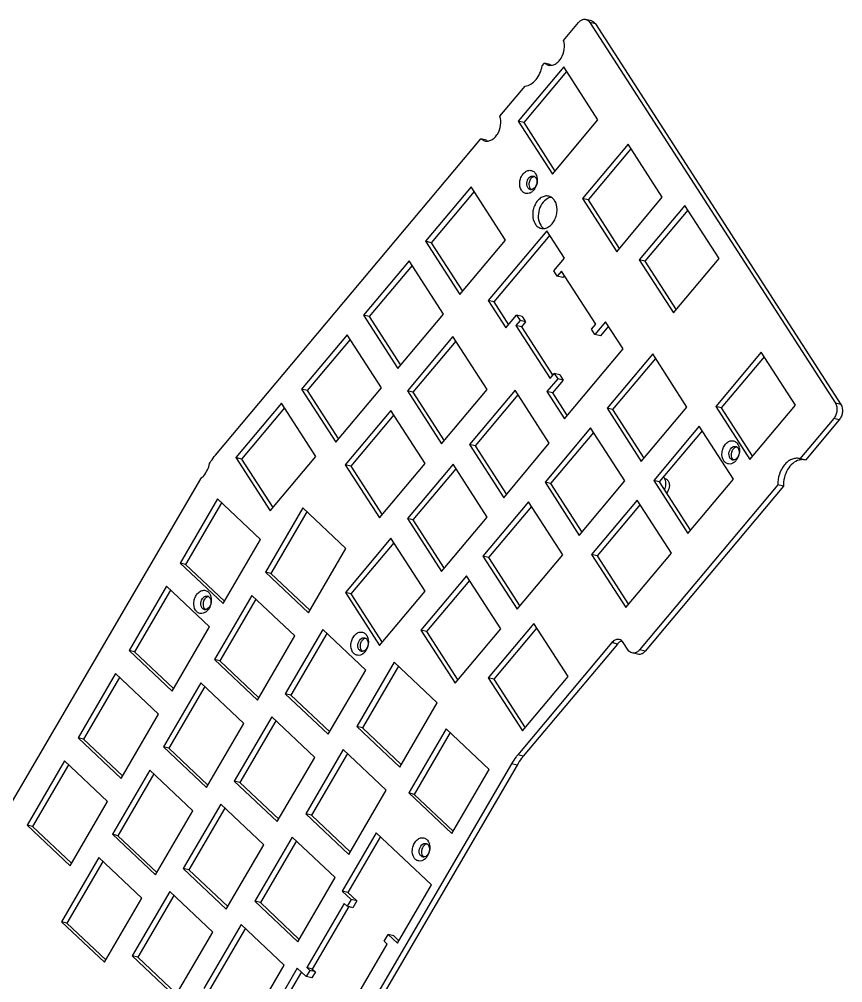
# Model space of a CAD drawing. Header units: millimetres. Extents: x 1368 to 3968, y 1434 to 1891.
# Drawn here: x 3818.7 to 3968.4, y 1691.6 to 1866.7 of the extents above; entities that cross this region are included whole.
import ezdxf

# ---------------------------------------------------------------- set-up
doc = ezdxf.new("R2010")
doc.units = ezdxf.units.MM
doc.header["$LTSCALE"] = 30.734
doc.layers.get('0').update_dxf_attribs({"linetype": 'CONTINUOUS'})

msp = doc.modelspace()

# ---------------------------------------------------------------- linework, layer by layer
at = {"color": 7, "linetype": 'Continuous'}
for p, q in [((3922.69787, 1866.38925), (3921.68949, 1866.63808)), ((3917.60459, 1862.83644), (3920.3214, 1866.07421)), ((3922.39443, 1866.10747), (3967.0277, 1796.92347)), ((3923.40282, 1865.85864), (3922.39443, 1866.10747)), ((3923.40282, 1865.85864), (3968.03609, 1796.67464)), ((3917.6561, 1858.02327), (3909.36745, 1848.14524)), ((3913.73468, 1858.22447), (3914.15036, 1858.71985)), ((3915.15875, 1858.47102), (3914.15036, 1858.71985)), ((3914.15036, 1858.71985), (3914.84763, 1858.3478)), ((3923.87863, 1848.37802), (3917.6561, 1858.02327)), ((3918.18516, 1857.2032), (3910.37584, 1847.89641)), ((3906.036, 1849.04953), (3910.63291, 1854.52792)), ((3909.36745, 1848.14524), (3915.58997, 1838.49999)), ((3910.37584, 1847.89641), (3909.36745, 1848.14524)), ((3910.37584, 1847.89641), (3916.0693, 1839.07123)), ((3915.58997, 1838.49999), (3923.87863, 1848.37802)), ((3854.36186, 1787.46669), (3902.58177, 1844.93295)), ((3903.59016, 1844.68411), (3902.58177, 1844.93295)), ((3902.58177, 1844.93295), (3903.27904, 1844.56089)), ((3929.34842, 1843.96546), (3921.05977, 1834.08743)), ((3935.57094, 1834.32021), (3929.34842, 1843.96546)), ((3929.87748, 1843.14539), (3922.06815, 1833.8386)), ((3900.84691, 1836.19945), (3892.55826, 1826.32142)), ((3901.37597, 1835.37938), (3893.56664, 1826.07259)), ((3907.06943, 1826.5542), (3900.84691, 1836.19945)), ((3921.05977, 1834.08743), (3927.28229, 1824.44218)), ((3922.06815, 1833.8386), (3921.05977, 1834.08743)), ((3922.06815, 1833.8386), (3927.76162, 1825.01342)), ((3927.28229, 1824.44218), (3935.57094, 1834.32021)), ((3939.68053, 1832.81996), (3931.39188, 1822.94193)), ((3940.20959, 1831.99989), (3932.40026, 1822.6931)), ((3945.90305, 1823.17471), (3939.68053, 1832.81996)), ((3914.60358, 1828.25167), (3903.94674, 1815.55135)), ((3917.80374, 1823.29126), (3914.60358, 1828.25167)), ((3892.55826, 1826.32142), (3898.78078, 1816.67617)), ((3893.56664, 1826.07259), (3892.55826, 1826.32142)), ((3898.78078, 1816.67617), (3907.06943, 1826.5542)), ((3915.13264, 1827.4316), (3904.95513, 1815.30252)), ((3893.56664, 1826.07259), (3899.26011, 1817.24741)), ((3889.56842, 1822.75827), (3881.27977, 1812.88024)), ((3895.79094, 1813.11302), (3889.56842, 1822.75827)), ((3915.84998, 1820.96287), (3917.80374, 1823.29126)), ((3931.39188, 1822.94193), (3937.6144, 1813.29668)), ((3932.40026, 1822.6931), (3931.39188, 1822.94193)), ((3932.40026, 1822.6931), (3938.09373, 1813.86792)), ((3937.6144, 1813.29668), (3945.90305, 1823.17471)), ((3890.09748, 1821.9382), (3882.28816, 1812.63141)), ((3916.47223, 1819.99834), (3915.84998, 1820.96287)), ((3917.2419, 1820.91559), (3916.47223, 1819.99834)), ((3923.46442, 1811.27034), (3917.2419, 1820.91559)), ((3917.48062, 1819.74951), (3916.47223, 1819.99834)), ((3917.77096, 1820.09552), (3917.48062, 1819.74951)), ((3903.94674, 1815.55135), (3907.1469, 1810.59093)), ((3904.95513, 1815.30252), (3903.94674, 1815.55135)), ((3904.95513, 1815.30252), (3907.62622, 1811.16217)), ((3881.27977, 1812.88024), (3887.50229, 1803.23499)), ((3882.28816, 1812.63141), (3881.27977, 1812.88024)), ((3882.28816, 1812.63141), (3887.98162, 1803.80623)), ((3887.50229, 1803.23499), (3895.79094, 1813.11302)), ((3907.1469, 1810.59093), (3909.10065, 1812.91933)), ((3909.10065, 1812.91933), (3909.7229, 1811.9548)), ((3910.10904, 1812.6705), (3909.10065, 1812.91933)), ((3910.10904, 1812.6705), (3910.73129, 1811.70597)), ((3909.7229, 1811.9548), (3908.95324, 1811.03756)), ((3908.95324, 1811.03756), (3915.17577, 1801.39231)), ((3909.96163, 1810.78873), (3908.95324, 1811.03756)), ((3910.73129, 1811.70597), (3909.7229, 1811.9548)), ((3910.73129, 1811.70597), (3909.96163, 1810.78873)), ((3909.96163, 1810.78873), (3915.65509, 1801.96355)), ((3922.69476, 1810.35309), (3923.46442, 1811.27034)), ((3925.27076, 1811.71696), (3923.31701, 1809.38857)), ((3925.79982, 1810.89689), (3924.3254, 1809.13974)), ((3928.47092, 1806.75655), (3925.27076, 1811.71696)), ((3878.28993, 1809.3171), (3870.00128, 1799.43906)), ((3884.51246, 1799.67185), (3878.28993, 1809.3171)), ((3897.52338, 1809.02352), (3889.23473, 1799.14549)), ((3903.7459, 1799.37827), (3897.52338, 1809.02352)), ((3923.31701, 1809.38857), (3922.69476, 1810.35309)), ((3924.3254, 1809.13974), (3923.31701, 1809.38857)), ((3878.81899, 1808.49702), (3871.00967, 1799.19023)), ((3898.05244, 1808.20345), (3890.24311, 1798.89666)), ((3917.81408, 1794.05622), (3928.47092, 1806.75655)), ((3933.82633, 1805.8575), (3925.53767, 1795.97946)), ((3940.04885, 1796.21225), (3933.82633, 1805.8575)), ((3953.57189, 1806.17425), (3945.28324, 1796.29621)), ((3954.10095, 1805.35417), (3946.29163, 1796.04738)), ((3959.79442, 1796.529), (3953.57189, 1806.17425)), ((3934.35539, 1805.03742), (3926.54606, 1795.73063)), ((3915.17577, 1801.39231), (3915.94543, 1802.30955)), ((3915.94543, 1802.30955), (3916.56768, 1801.34503)), ((3916.95381, 1802.06072), (3915.94543, 1802.30955)), ((3916.95381, 1802.06072), (3917.57607, 1801.0962)), ((3916.56768, 1801.34503), (3914.61393, 1799.01664)), ((3917.57607, 1801.0962), (3915.62231, 1798.7678)), ((3917.57607, 1801.0962), (3916.56768, 1801.34503)), ((3870.00128, 1799.43906), (3876.2238, 1789.79381)), ((3871.00967, 1799.19023), (3870.00128, 1799.43906)), ((3871.00967, 1799.19023), (3876.70313, 1790.36505)), ((3876.2238, 1789.79381), (3884.51246, 1799.67185)), ((3889.23473, 1799.14549), (3895.45725, 1789.50024)), ((3890.24311, 1798.89666), (3889.23473, 1799.14549)), ((3890.24311, 1798.89666), (3895.93658, 1790.07148)), ((3895.45725, 1789.50024), (3903.7459, 1799.37827)), ((3908.81156, 1799.26115), (3900.5229, 1789.38312)), ((3909.34062, 1798.44108), (3901.53129, 1789.13429)), ((3915.03408, 1789.6159), (3908.81156, 1799.26115)), ((3914.61393, 1799.01664), (3917.81408, 1794.05622)), ((3915.62231, 1798.7678), (3914.61393, 1799.01664)), ((3915.62231, 1798.7678), (3918.29341, 1794.62746)), ((3866.35808, 1796.88867), (3858.06943, 1787.01064)), ((3872.5806, 1787.24342), (3866.35808, 1796.88867)), ((3951.50576, 1786.65096), (3959.79442, 1796.529)), ((3968.03609, 1796.67464), (3967.0277, 1796.92347)), ((3866.88714, 1796.0686), (3859.07782, 1786.76181)), ((3886.24489, 1795.58235), (3877.95624, 1785.70431)), ((3886.77395, 1794.76227), (3878.96463, 1785.45548)), ((3892.46741, 1785.9371), (3886.24489, 1795.58235)), ((3926.54606, 1795.73063), (3925.53767, 1795.97946)), ((3925.53767, 1795.97946), (3931.7602, 1786.33422)), ((3926.54606, 1795.73063), (3932.23953, 1786.90545)), ((3931.7602, 1786.33422), (3940.04885, 1796.21225)), ((3946.29163, 1796.04738), (3945.28324, 1796.29621)), ((3945.28324, 1796.29621), (3951.50576, 1786.65096)), ((3946.29163, 1796.04738), (3951.98509, 1787.2222)), ((3966.73254, 1794.13443), (3960.58926, 1786.81315)), ((3967.74093, 1793.8856), (3961.59765, 1786.56432)), ((3967.74093, 1793.8856), (3966.73254, 1794.13443)), ((3922.54784, 1792.41632), (3914.25919, 1782.53829)), ((3923.0769, 1791.59625), (3915.26757, 1782.28946)), ((3928.77036, 1782.77107), (3922.54784, 1792.41632)), ((3942.2934, 1792.73307), (3934.00475, 1782.85504)), ((3942.82246, 1791.913), (3935.01314, 1782.6062)), ((3948.51593, 1783.08782), (3942.2934, 1792.73307)), ((3900.5229, 1789.38312), (3906.74543, 1779.73787)), ((3901.53129, 1789.13429), (3900.5229, 1789.38312)), ((3906.74543, 1779.73787), (3915.03408, 1789.6159)), ((3901.53129, 1789.13429), (3907.22476, 1780.30911)), ((3858.06943, 1787.01064), (3864.29195, 1777.36539)), ((3859.07782, 1786.76181), (3858.06943, 1787.01064)), ((3859.07782, 1786.76181), (3864.77128, 1777.93663)), ((3864.29195, 1777.36539), (3872.5806, 1787.24342)), ((3884.17876, 1776.05906), (3892.46741, 1785.9371)), ((3961.59765, 1786.56432), (3960.51166, 1786.83245)), ((3877.95624, 1785.70431), (3884.17876, 1776.05906)), ((3878.96463, 1785.45548), (3877.95624, 1785.70431)), ((3878.96463, 1785.45548), (3884.65809, 1776.6303)), ((3897.53307, 1785.81998), (3889.24442, 1775.94194)), ((3898.06213, 1784.9999), (3890.2528, 1775.69311)), ((3903.75559, 1776.17473), (3897.53307, 1785.81998)), ((3815.32229, 1720.92023), (3851.67539, 1783.18962)), ((3915.26757, 1782.28946), (3914.25919, 1782.53829)), ((3914.25919, 1782.53829), (3920.48171, 1772.89304)), ((3920.48171, 1772.89304), (3928.77036, 1782.77107)), ((3935.01314, 1782.6062), (3934.00475, 1782.85504)), ((3934.00475, 1782.85504), (3940.22728, 1773.20979)), ((3935.01314, 1782.6062), (3940.7066, 1773.78103)), ((3936.00727, 1783.21741), (3936.11711, 1783.1903)), ((3940.22728, 1773.20979), (3948.51593, 1783.08782)), ((3915.26757, 1782.28946), (3920.96104, 1773.46428)), ((3956.60061, 1782.05966), (3931.44656, 1752.08223)), ((3957.60899, 1781.81083), (3932.45494, 1751.8334)), ((3957.60899, 1781.81083), (3956.60061, 1782.05966)), ((3854.73005, 1779.52555), (3847.9177, 1767.85666)), ((3862.54116, 1772.14699), (3854.73005, 1779.52555)), ((3911.26935, 1778.97514), (3902.9807, 1769.09711)), ((3917.49187, 1769.32989), (3911.26935, 1778.97514)), ((3931.01492, 1779.29189), (3922.72626, 1769.41386)), ((3937.23744, 1769.64664), (3931.01492, 1779.29189)), ((3855.47364, 1778.82314), (3848.92609, 1767.60782)), ((3870.24904, 1777.86204), (3863.43669, 1766.19314)), ((3870.99262, 1777.15963), (3864.44508, 1765.94431)), ((3878.06015, 1770.48347), (3870.24904, 1777.86204)), ((3911.79841, 1778.15507), (3903.98909, 1768.84828)), ((3931.54398, 1778.47182), (3923.73465, 1769.16503)), ((3889.24442, 1775.94194), (3895.46694, 1766.29669)), ((3890.2528, 1775.69311), (3889.24442, 1775.94194)), ((3890.2528, 1775.69311), (3895.94627, 1766.86793)), ((3895.46694, 1766.29669), (3903.75559, 1776.17473)), ((3855.72882, 1760.47809), (3862.54116, 1772.14699)), ((3886.25458, 1772.3788), (3877.96593, 1762.50077)), ((3892.47711, 1762.73355), (3886.25458, 1772.3788)), ((3871.2478, 1758.81458), (3878.06015, 1770.48347)), ((3886.78364, 1771.55873), (3878.97432, 1762.25193)), ((3902.9807, 1769.09711), (3909.20322, 1759.45186)), ((3903.98909, 1768.84828), (3902.9807, 1769.09711)), ((3903.98909, 1768.84828), (3909.68255, 1760.0231)), ((3909.20322, 1759.45186), (3917.49187, 1769.32989)), ((3923.73465, 1769.16503), (3922.72626, 1769.41386)), ((3922.72626, 1769.41386), (3928.94879, 1759.76861)), ((3923.73465, 1769.16503), (3929.42811, 1760.33985)), ((3928.94879, 1759.76861), (3937.23744, 1769.64664)), ((3847.9177, 1767.85666), (3855.72882, 1760.47809)), ((3848.92609, 1767.60782), (3847.9177, 1767.85666)), ((3848.92609, 1767.60782), (3855.99362, 1760.93167)), ((3863.43669, 1766.19314), (3871.2478, 1758.81458)), ((3864.44508, 1765.94431), (3863.43669, 1766.19314)), ((3864.44508, 1765.94431), (3871.5126, 1759.26816)), ((3899.99086, 1765.53396), (3891.70221, 1755.65593)), ((3906.21339, 1755.88871), (3899.99086, 1765.53396)), ((3845.46039, 1763.64752), (3838.64805, 1751.97862)), ((3853.27151, 1756.26896), (3845.46039, 1763.64752)), ((3900.51992, 1764.71389), (3892.7106, 1755.4071)), ((3846.20398, 1762.94511), (3839.65643, 1751.72979)), ((3860.97938, 1761.984), (3854.16703, 1750.31511)), ((3868.79049, 1754.60544), (3860.97938, 1761.984)), ((3877.96593, 1762.50077), (3884.18845, 1752.85552)), ((3878.97432, 1762.25193), (3877.96593, 1762.50077)), ((3878.97432, 1762.25193), (3884.66778, 1753.42676)), ((3884.18845, 1752.85552), (3892.47711, 1762.73355)), ((3861.72296, 1761.28159), (3855.17542, 1750.06628)), ((3846.45916, 1744.60006), (3853.27151, 1756.26896)), ((3912.21593, 1756.88812), (3903.92727, 1747.01009)), ((3918.43845, 1747.24288), (3912.21593, 1756.88812)), ((3861.97815, 1742.93654), (3868.79049, 1754.60544)), ((3873.85128, 1755.78629), (3867.03893, 1744.11739)), ((3874.59487, 1755.08388), (3868.04732, 1743.86856)), ((3881.66239, 1748.40772), (3873.85128, 1755.78629)), ((3892.7106, 1755.4071), (3891.70221, 1755.65593)), ((3891.70221, 1755.65593), (3897.92474, 1746.01068)), ((3892.7106, 1755.4071), (3898.40406, 1746.58192)), ((3897.92474, 1746.01068), (3906.21339, 1755.88871)), ((3912.74499, 1756.06805), (3904.93566, 1746.76126)), ((3926.41157, 1753.39361), (3909.30029, 1733.00118)), ((3927.41996, 1753.14478), (3910.30868, 1732.75235)), ((3927.41996, 1753.14478), (3926.41157, 1753.39361)), ((3929.37353, 1752.04897), (3928.4846, 1753.42687)), ((3838.64805, 1751.97862), (3846.45916, 1744.60006)), ((3839.65643, 1751.72979), (3838.64805, 1751.97862)), ((3839.65643, 1751.72979), (3846.72396, 1745.05364)), ((3931.08686, 1751.26953), (3930.07847, 1751.51837)), ((3932.45494, 1751.8334), (3931.44656, 1752.08223)), ((3854.16703, 1750.31511), (3861.97815, 1742.93654)), ((3855.17542, 1750.06628), (3854.16703, 1750.31511)), ((3855.17542, 1750.06628), (3862.24295, 1743.39012)), ((3886.85942, 1749.82194), (3880.04708, 1738.15304)), ((3887.60301, 1749.11953), (3881.05546, 1737.90421)), ((3894.67054, 1742.44337), (3886.85942, 1749.82194)), ((3836.19074, 1747.76948), (3829.37839, 1736.10059)), ((3844.00185, 1740.39092), (3836.19074, 1747.76948)), ((3874.85005, 1736.73883), (3881.66239, 1748.40772)), ((3836.93432, 1747.06707), (3830.38678, 1735.85176)), ((3851.70972, 1746.10597), (3844.89738, 1734.43707)), ((3859.52084, 1738.72741), (3851.70972, 1746.10597)), ((3904.93566, 1746.76126), (3903.92727, 1747.01009)), ((3903.92727, 1747.01009), (3910.1498, 1737.36484)), ((3904.93566, 1746.76126), (3910.62912, 1737.93608)), ((3910.1498, 1737.36484), (3918.43845, 1747.24288)), ((3852.45331, 1745.40356), (3845.90576, 1734.18824)), ((3867.03893, 1744.11739), (3874.85005, 1736.73883)), ((3868.04732, 1743.86856), (3867.03893, 1744.11739)), ((3868.04732, 1743.86856), (3875.11485, 1737.1924)), ((3887.85819, 1730.77448), (3894.67054, 1742.44337)), ((3837.1895, 1728.72202), (3844.00185, 1740.39092)), ((3852.70849, 1727.05851), (3859.52084, 1738.72741)), ((3864.58162, 1739.90825), (3857.76928, 1728.23936)), ((3865.32521, 1739.20584), (3858.77766, 1727.99052)), ((3872.39274, 1732.52969), (3864.58162, 1739.90825)), ((3880.04708, 1738.15304), (3887.85819, 1730.77448)), ((3881.05546, 1737.90421), (3880.04708, 1738.15304)), ((3881.05546, 1737.90421), (3888.12299, 1731.22806)), ((3896.29466, 1737.73755), (3889.48232, 1726.06865)), ((3897.03825, 1737.03514), (3890.4907, 1725.81982)), ((3904.10578, 1730.35899), (3896.29466, 1737.73755)), ((3829.37839, 1736.10059), (3837.1895, 1728.72202)), ((3830.38678, 1735.85176), (3829.37839, 1736.10059)), ((3830.38678, 1735.85176), (3837.4543, 1729.1756)), ((3844.89738, 1734.43707), (3852.70849, 1727.05851)), ((3845.90576, 1734.18824), (3844.89738, 1734.43707)), ((3845.90576, 1734.18824), (3852.97329, 1727.51209)), ((3877.58976, 1733.9439), (3870.77742, 1722.27501)), ((3885.40088, 1726.56534), (3877.58976, 1733.9439)), ((3826.92108, 1731.89145), (3820.10873, 1720.22255)), ((3834.73219, 1724.51289), (3826.92108, 1731.89145)), ((3865.58039, 1720.86079), (3872.39274, 1732.52969)), ((3878.33335, 1733.24149), (3871.78581, 1722.02617)), ((3910.30868, 1732.75235), (3909.30029, 1733.00118)), ((3827.66467, 1731.18904), (3821.11712, 1719.97372)), ((3842.44006, 1730.22793), (3835.62772, 1718.55904)), ((3850.25118, 1722.84937), (3842.44006, 1730.22793)), ((3908.16559, 1731.38212), (3860.89036, 1650.40418)), ((3909.17397, 1731.13329), (3861.89874, 1650.15535)), ((3897.29343, 1718.69009), (3904.10578, 1730.35899)), ((3909.17397, 1731.13329), (3908.16559, 1731.38212)), ((3843.18365, 1729.52552), (3836.63611, 1718.31021)), ((3857.76928, 1728.23936), (3865.58039, 1720.86079)), ((3858.77766, 1727.99052), (3857.76928, 1728.23936)), ((3858.77766, 1727.99052), (3865.84519, 1721.31437)), ((3878.58853, 1714.89644), (3885.40088, 1726.56534)), ((3890.4907, 1725.81982), (3889.48232, 1726.06865)), ((3889.48232, 1726.06865), (3897.29343, 1718.69009)), ((3890.4907, 1725.81982), (3897.55823, 1719.14367)), ((3827.91985, 1712.84399), (3834.73219, 1724.51289)), ((3843.43883, 1711.18047), (3850.25118, 1722.84937)), ((3855.31197, 1724.03022), (3848.49962, 1712.36132)), ((3856.05555, 1723.32781), (3849.50801, 1712.11249)), ((3863.12308, 1716.65166), (3855.31197, 1724.03022)), ((3871.78581, 1722.02617), (3870.77742, 1722.27501)), ((3870.77742, 1722.27501), (3878.58853, 1714.89644)), ((3871.78581, 1722.02617), (3878.85333, 1715.35002)), ((3820.10873, 1720.22255), (3827.91985, 1712.84399)), ((3821.11712, 1719.97372), (3820.10873, 1720.22255)), ((3821.11712, 1719.97372), (3828.18465, 1713.29757)), ((3835.62772, 1718.55904), (3843.43883, 1711.18047)), ((3836.63611, 1718.31021), (3835.62772, 1718.55904)), ((3836.63611, 1718.31021), (3843.70363, 1711.63405)), ((3868.32011, 1718.06587), (3861.50776, 1706.39697)), ((3876.13122, 1710.6873), (3868.32011, 1718.06587)), ((3883.58322, 1718.84266), (3877.40345, 1708.2573)), ((3884.32681, 1718.14025), (3878.41184, 1708.00847)), ((3893.62608, 1709.35594), (3883.58322, 1718.84266)), ((3856.31073, 1704.98276), (3863.12308, 1716.65166)), ((3869.06369, 1717.36346), (3862.51615, 1706.14814)), ((3833.17041, 1714.3499), (3826.35806, 1702.681)), ((3840.98152, 1706.97134), (3833.17041, 1714.3499)), ((3833.91399, 1713.64749), (3827.36645, 1702.43217)), ((3848.49962, 1712.36132), (3856.31073, 1704.98276)), ((3849.50801, 1712.11249), (3848.49962, 1712.36132)), ((3849.50801, 1712.11249), (3856.57553, 1705.43634)), ((3869.31888, 1699.01841), (3876.13122, 1710.6873)), ((3887.44631, 1698.77058), (3893.62608, 1709.35594)), ((3846.04231, 1708.15218), (3839.22996, 1696.48329)), ((3846.7859, 1707.44977), (3840.23835, 1696.23446)), ((3853.85342, 1700.77362), (3846.04231, 1708.15218)), ((3878.41184, 1708.00847), (3877.40345, 1708.2573)), ((3877.40345, 1708.2573), (3879.04457, 1706.70706)), ((3878.41184, 1708.00847), (3880.05296, 1706.45823)), ((3834.16918, 1695.30244), (3840.98152, 1706.97134)), ((3861.50776, 1706.39697), (3869.31888, 1699.01841)), ((3862.51615, 1706.14814), (3861.50776, 1706.39697)), ((3862.51615, 1706.14814), (3869.58368, 1699.47199)), ((3877.76752, 1706.00232), (3870.95517, 1694.33343)), ((3878.57722, 1705.41316), (3871.96356, 1694.08459)), ((3878.32545, 1705.47528), (3877.76752, 1706.00232)), ((3879.04457, 1706.70706), (3878.32545, 1705.47528)), ((3879.33384, 1705.22645), (3878.32545, 1705.47528)), ((3880.05296, 1706.45823), (3879.04457, 1706.70706)), ((3880.05296, 1706.45823), (3879.33384, 1705.22645)), ((3826.35806, 1702.681), (3834.16918, 1695.30244)), ((3827.36645, 1702.43217), (3826.35806, 1702.681)), ((3827.36645, 1702.43217), (3834.43398, 1695.75602)), ((3859.05045, 1702.18783), (3852.23811, 1690.51894)), ((3866.86157, 1694.80927), (3859.05045, 1702.18783)), ((3847.04108, 1689.10472), (3853.85342, 1700.77362)), ((3859.79404, 1701.48542), (3853.24649, 1690.27011)), ((3885.02069, 1699.1508), (3885.73981, 1700.38258)), ((3886.7482, 1700.13375), (3885.73981, 1700.38258)), ((3885.73981, 1700.38258), (3887.44631, 1698.77058)), ((3886.7482, 1700.13375), (3887.71111, 1699.22416)), ((3878.76628, 1686.95486), (3885.57863, 1698.62376)), ((3885.57863, 1698.62376), (3885.02069, 1699.1508)), ((3839.22996, 1696.48329), (3847.04108, 1689.10472)), ((3840.23835, 1696.23446), (3839.22996, 1696.48329)), ((3840.23835, 1696.23446), (3847.30588, 1689.5583)), ((3860.04922, 1683.14037), (3866.86157, 1694.80927)), ((3869.22864, 1694.25463), (3865.72514, 1688.25348)), ((3869.97222, 1693.55222), (3866.73353, 1688.00465)), ((3870.86976, 1692.70439), (3869.22864, 1694.25463)), ((3871.51311, 1693.80639), (3870.86976, 1692.70439)), ((3871.96356, 1694.08459), (3870.95517, 1694.33343)), ((3870.95517, 1694.33343), (3871.51311, 1693.80639)), ((3872.52149, 1693.55755), (3871.51311, 1693.80639)), ((3872.52149, 1693.55755), (3871.87814, 1692.45555)), ((3871.96356, 1694.08459), (3872.52149, 1693.55755)), ((3871.87814, 1692.45555), (3870.86976, 1692.70439))]:
    msp.add_line(p, q, dxfattribs=at)
for centre, radius, start, end in [((3916.32228, 1859.7831), 1.75367, 228.433792, 236.0141019), ((3904.75369, 1845.99619), 1.75367, 228.433792, 236.0141019), ((3910.50316, 1837.47685), 2.33731, 9.607998, 13.6041354), ((3911.71544, 1836.38888), 0.66301, 256.2151248, 270.944764), ((3911.7151, 1836.41132), 0.68545, 270.9428104, 274.2255187), ((3910.69362, 1836.85249), 1.94565, 308.5812608, 311.0796178), ((3947.26201, 1788.33864), 2.33731, 9.607998, 13.6041354), ((3948.47429, 1787.25068), 0.66301, 256.2151248, 270.944764), ((3948.47395, 1787.27312), 0.68545, 270.9428104, 274.2255187), ((3947.45247, 1787.71428), 1.94565, 308.5812608, 311.0796178), ((3961.04127, 1784.2305), 2.41707, 102.5828303, 104.5488618), ((3934.73175, 1782.62056), 1.42907, 32.7648969, 41.0659332), ((3851.26504, 1761.15587), 2.33731, 9.607998, 13.6041354), ((3852.47732, 1760.06791), 0.66301, 256.2151248, 270.944764), ((3852.47697, 1760.09035), 0.68545, 270.9428104, 274.2255187), ((3851.4555, 1760.53151), 1.94565, 308.5812608, 311.0796178), ((3879.81407, 1753.56553), 2.33731, 9.607998, 13.6041354), ((3928.59591, 1752.39614), 1.35202, 110.1080443, 114.4238683), ((3928.56927, 1752.46737), 1.27597, 107.259447, 110.0840062), ((3881.02635, 1752.47756), 0.66301, 256.2151248, 270.944764), ((3881.02601, 1752.5), 0.68545, 270.9428104, 274.2255187), ((3880.00453, 1752.94116), 1.94565, 308.5812608, 311.0796178), ((3890.9746, 1716.19034), 2.33731, 9.607998, 13.6041354), ((3892.18688, 1715.10237), 0.66301, 256.2151248, 270.944764), ((3892.18653, 1715.12481), 0.68545, 270.9428104, 274.2255187), ((3891.16506, 1715.56597), 1.94565, 308.5812608, 311.0796178)]:
    msp.add_arc(centre, radius, start, end, dxfattribs=at)
for points, knots in [([(3920.3214, 1866.07421), (3920.4983, 1866.28503), (3920.82361, 1866.55057), (3921.32946, 1866.68371), (3921.57546, 1866.66654), (3921.68954, 1866.63827)], [0, 0, 0, 0, 0.533050599, 0.772345175, 1, 1, 1, 1]), ([(3921.68954, 1866.63827), (3921.83024, 1866.60339), (3922.10683, 1866.46574), (3922.31068, 1866.23728), (3922.39443, 1866.10747)], [0, 0, 0, 0, 0.484102604, 1, 1, 1, 1]), ([(3922.69793, 1866.38944), (3922.83863, 1866.35456), (3923.11522, 1866.21691), (3923.31907, 1865.98845), (3923.40282, 1865.85864)], [0, 0, 0, 0, 0.484102604, 1, 1, 1, 1]), ([(3914.84763, 1858.34782), (3915.051, 1858.29739), (3915.49743, 1858.28154), (3916.14839, 1858.51541), (3916.74057, 1858.97021), (3917.40661, 1859.8322), (3917.86498, 1861.1727), (3917.78501, 1862.32437), (3917.60459, 1862.83644)], [0, 0, 0, 0, 0.101905991, 0.210677221, 0.33015755, 0.460207602, 0.735937078, 1, 1, 1, 1]), ([(3910.63291, 1854.52792), (3910.99949, 1854.56864), (3911.75983, 1854.85114), (3912.69417, 1855.69393), (3913.39663, 1856.85575), (3913.66048, 1857.75726), (3913.73468, 1858.22447)], [0, 0, 0, 0, 0.215651239, 0.457770068, 0.72341111, 1, 1, 1, 1]), ([(3903.27904, 1844.56091), (3903.48241, 1844.51048), (3903.92884, 1844.49463), (3904.5798, 1844.7285), (3905.17198, 1845.1833), (3905.83802, 1846.04529), (3906.29639, 1847.38579), (3906.21642, 1848.53746), (3906.036, 1849.04953)], [0, 0, 0, 0, 0.101905991, 0.210677221, 0.33015755, 0.460207602, 0.735937078, 1, 1, 1, 1]), ([(3909.979, 1835.59087), (3909.70395, 1836.01722), (3909.57885, 1836.87284), (3909.84208, 1837.89879), (3910.24673, 1838.59521), (3910.80462, 1839.08491), (3911.46107, 1839.28691), (3912.10461, 1839.1205), (3912.40799, 1838.80589), (3912.5248, 1838.62484)], [0, 0, 0, 0, 0.262749224, 0.407559172, 0.546975734, 0.672910007, 0.783952871, 0.88841999, 1, 1, 1, 1]), ([(3912.5248, 1838.62484), (3912.55291, 1838.58126), (3912.66158, 1838.39351), (3912.73605, 1838.18682), (3912.7749, 1838.02661)], [0, 0, 0, 0, 0.239315923, 1, 1, 1, 1]), ([(3911.11687, 1836.07659), (3910.91522, 1836.38917), (3910.85903, 1837.21415), (3911.30091, 1837.91529), (3911.62686, 1838.09171)], [0, 0, 0, 0, 0.500911228, 1, 1, 1, 1]), ([(3911.34413, 1836.84433), (3911.33804, 1836.78698), (3911.326, 1836.5663), (3911.35998, 1836.34158), (3911.41626, 1836.18818)], [0, 0, 0, 0, 0.260880806, 1, 1, 1, 1]), ([(3911.7047, 1837.72021), (3911.65516, 1837.66117), (3911.47156, 1837.40015), (3911.36957, 1837.08422), (3911.34413, 1836.84433)], [0, 0, 0, 0, 0.242114612, 1, 1, 1, 1]), ([(3911.62686, 1838.09171), (3911.70941, 1838.13639), (3911.88406, 1838.19965), (3912.07114, 1838.19318), (3912.1564, 1838.17215)], [0, 0, 0, 0, 0.516681492, 1, 1, 1, 1]), ([(3912.0302, 1837.99217), (3912.0004, 1837.97604), (3911.87936, 1837.90168), (3911.77411, 1837.80292), (3911.7047, 1837.72021)], [0, 0, 0, 0, 0.238888781, 1, 1, 1, 1]), ([(3912.35164, 1838.08985), (3912.32453, 1838.08785), (3912.21287, 1838.07305), (3912.1052, 1838.03276), (3912.0302, 1837.99217)], [0, 0, 0, 0, 0.241682523, 1, 1, 1, 1]), ([(3912.77309, 1836.97327), (3912.76449, 1836.89221), (3912.70831, 1836.57892), (3912.56466, 1836.2787), (3912.41252, 1836.09738)], [0, 0, 0, 0, 0.256167381, 1, 1, 1, 1]), ([(3912.84122, 1837.31734), (3912.83613, 1837.1936), (3912.78369, 1836.70358), (3912.60844, 1836.22552), (3912.41393, 1835.91241)], [0, 0, 0, 0, 0.251478883, 1, 1, 1, 1]), ([(3912.59699, 1837.84052), (3912.63442, 1837.7825), (3912.76855, 1837.51423), (3912.79726, 1837.20117), (3912.77309, 1836.97327)], [0, 0, 0, 0, 0.231545936, 1, 1, 1, 1]), ([(3912.80769, 1837.86696), (3912.81523, 1837.82252), (3912.84091, 1837.64054), (3912.84693, 1837.45589), (3912.84122, 1837.31734)], [0, 0, 0, 0, 0.245316707, 1, 1, 1, 1]), ([(3911.90698, 1835.33152), (3911.7532, 1835.20888), (3911.41982, 1835.01657), (3910.85466, 1834.95375), (3910.33274, 1835.15835), (3910.08043, 1835.43365), (3909.979, 1835.59087)], [0, 0, 0, 0, 0.266958145, 0.50926057, 0.74606102, 1, 1, 1, 1]), ([(3911.37157, 1835.82261), (3911.3467, 1835.83776), (3911.24778, 1835.90692), (3911.1664, 1835.99982), (3911.11687, 1836.07659)], [0, 0, 0, 0, 0.241714173, 1, 1, 1, 1]), ([(3911.52023, 1835.97706), (3911.53803, 1835.94945), (3911.6117, 1835.84737), (3911.70855, 1835.76109), (3911.78917, 1835.71463)], [0, 0, 0, 0, 0.260923394, 1, 1, 1, 1]), ([(3912.41252, 1836.09738), (3912.32622, 1835.99453), (3912.13339, 1835.82181), (3911.88436, 1835.73649), (3911.7656, 1835.72773)], [0, 0, 0, 0, 0.529957568, 1, 1, 1, 1]), ([(3912.41393, 1835.91241), (3912.38261, 1835.86198), (3912.25486, 1835.67122), (3912.10044, 1835.49769), (3911.97212, 1835.38586)], [0, 0, 0, 0, 0.258607086, 1, 1, 1, 1]), ([(3914.95179, 1834.52086), (3914.72744, 1834.57625), (3914.22875, 1834.5828), (3913.51551, 1834.2812), (3912.88833, 1833.72195), (3912.39725, 1832.96472), (3912.08398, 1832.07781), (3911.94287, 1830.8873), (3912.14954, 1829.96797), (3912.45692, 1829.49151)], [0, 0, 0, 0, 0.102442449, 0.213133414, 0.335918767, 0.46957627, 0.609319162, 0.748640015, 1, 1, 1, 1]), ([(3914.97476, 1834.20769), (3914.56038, 1834.05744), (3913.78111, 1833.43709), (3913.10925, 1832.10788), (3912.93188, 1830.60958), (3913.21499, 1829.63068), (3913.46531, 1829.24268)], [0, 0, 0, 0, 0.229604361, 0.492137214, 0.759477016, 1, 1, 1, 1]), ([(3913.51434, 1828.6956), (3913.73869, 1828.64021), (3914.23737, 1828.63365), (3914.95062, 1828.93526), (3915.57779, 1829.4945), (3916.06887, 1830.25174), (3916.38215, 1831.13865), (3916.52325, 1832.32915), (3916.31658, 1833.24849), (3916.0092, 1833.72495)], [0, 0, 0, 0, 0.102442449, 0.213133414, 0.335918767, 0.46957627, 0.609319162, 0.748640015, 1, 1, 1, 1]), ([(3916.0092, 1833.72495), (3915.88322, 1833.92023), (3915.57889, 1834.26494), (3915.16238, 1834.46887), (3914.95179, 1834.52086)], [0, 0, 0, 0, 0.517227225, 1, 1, 1, 1]), ([(3915.4788, 1834.31452), (3915.43672, 1834.3119), (3915.26541, 1834.29473), (3915.09689, 1834.25198), (3914.97476, 1834.20769)], [0, 0, 0, 0, 0.245050414, 1, 1, 1, 1]), ([(3912.45692, 1829.49151), (3912.58291, 1829.29623), (3912.88723, 1828.95152), (3913.30375, 1828.74759), (3913.51434, 1828.6956)], [0, 0, 0, 0, 0.517227225, 1, 1, 1, 1]), ([(3913.46531, 1829.24268), (3913.48556, 1829.21128), (3913.568, 1829.09023), (3913.66275, 1828.97748), (3913.73969, 1828.90016)], [0, 0, 0, 0, 0.255141959, 1, 1, 1, 1]), ([(3967.0277, 1796.92347), (3967.28358, 1796.52685), (3967.4007, 1795.73018), (3967.15442, 1794.77732), (3966.89336, 1794.32608), (3966.73254, 1794.13443)], [0, 0, 0, 0, 0.48039172, 0.745366421, 1, 1, 1, 1]), ([(3968.03609, 1796.67464), (3968.29197, 1796.27802), (3968.40909, 1795.48135), (3968.16281, 1794.52849), (3967.90174, 1794.07725), (3967.74093, 1793.8856)], [0, 0, 0, 0, 0.48039172, 0.745366421, 1, 1, 1, 1]), ([(3946.73785, 1786.45267), (3946.4628, 1786.87901), (3946.3377, 1787.73463), (3946.60094, 1788.76059), (3947.00558, 1789.457), (3947.56347, 1789.9467), (3948.21992, 1790.1487), (3948.86346, 1789.9823), (3949.16684, 1789.66769), (3949.28365, 1789.48663)], [0, 0, 0, 0, 0.262749224, 0.407559172, 0.546975734, 0.672910007, 0.783952871, 0.88841999, 1, 1, 1, 1]), ([(3949.28365, 1789.48663), (3949.31176, 1789.44305), (3949.42043, 1789.25531), (3949.4949, 1789.04861), (3949.53375, 1788.88841)], [0, 0, 0, 0, 0.239315923, 1, 1, 1, 1]), ([(3947.87572, 1786.93838), (3947.67407, 1787.25096), (3947.61788, 1788.07594), (3948.05976, 1788.77709), (3948.38571, 1788.9535)], [0, 0, 0, 0, 0.500911228, 1, 1, 1, 1]), ([(3948.10298, 1787.70612), (3948.0969, 1787.64877), (3948.08485, 1787.42809), (3948.11884, 1787.20337), (3948.17511, 1787.04998)], [0, 0, 0, 0, 0.260880806, 1, 1, 1, 1]), ([(3948.46355, 1788.582), (3948.41401, 1788.52296), (3948.23041, 1788.26194), (3948.12842, 1787.94602), (3948.10298, 1787.70612)], [0, 0, 0, 0, 0.242114612, 1, 1, 1, 1]), ([(3948.38571, 1788.9535), (3948.46826, 1788.99818), (3948.64291, 1789.06145), (3948.83, 1789.05497), (3948.91525, 1789.03394)], [0, 0, 0, 0, 0.516681492, 1, 1, 1, 1]), ([(3948.78905, 1788.85396), (3948.75925, 1788.83783), (3948.63821, 1788.76347), (3948.53296, 1788.66472), (3948.46355, 1788.582)], [0, 0, 0, 0, 0.238888781, 1, 1, 1, 1]), ([(3949.11049, 1788.95164), (3949.08338, 1788.94965), (3948.97172, 1788.93484), (3948.86405, 1788.89456), (3948.78905, 1788.85396)], [0, 0, 0, 0, 0.241682523, 1, 1, 1, 1]), ([(3949.53194, 1787.83507), (3949.52334, 1787.75401), (3949.46716, 1787.44071), (3949.32351, 1787.1405), (3949.17137, 1786.95918)], [0, 0, 0, 0, 0.256167381, 1, 1, 1, 1]), ([(3949.60008, 1788.17913), (3949.59498, 1788.0554), (3949.54254, 1787.56537), (3949.36729, 1787.08731), (3949.17279, 1786.77421)], [0, 0, 0, 0, 0.251478883, 1, 1, 1, 1]), ([(3949.35584, 1788.70232), (3949.39327, 1788.64429), (3949.5274, 1788.37603), (3949.55611, 1788.06296), (3949.53194, 1787.83507)], [0, 0, 0, 0, 0.231545936, 1, 1, 1, 1]), ([(3949.56654, 1788.72876), (3949.57408, 1788.68432), (3949.59977, 1788.50233), (3949.60578, 1788.31768), (3949.60008, 1788.17913)], [0, 0, 0, 0, 0.245316707, 1, 1, 1, 1]), ([(3851.67539, 1783.18962), (3851.87344, 1783.34825), (3852.64267, 1784.11119), (3853.11423, 1785.14658), (3853.28892, 1785.95225)], [0, 0, 0, 0, 0.235351517, 1, 1, 1, 1]), ([(3853.28892, 1785.95225), (3853.36957, 1786.08734), (3853.69697, 1786.61274), (3854.06509, 1787.11301), (3854.36186, 1787.46669)], [0, 0, 0, 0, 0.254163837, 1, 1, 1, 1]), ([(3948.66583, 1786.19332), (3948.51205, 1786.07067), (3948.17867, 1785.87836), (3947.61351, 1785.81554), (3947.09159, 1786.02014), (3946.83928, 1786.29544), (3946.73785, 1786.45267)], [0, 0, 0, 0, 0.266958145, 0.50926057, 0.74606102, 1, 1, 1, 1]), ([(3948.13042, 1786.6844), (3948.10555, 1786.69955), (3948.00663, 1786.76871), (3947.92525, 1786.86161), (3947.87572, 1786.93838)], [0, 0, 0, 0, 0.241714173, 1, 1, 1, 1]), ([(3948.27908, 1786.83885), (3948.29689, 1786.81125), (3948.37055, 1786.70917), (3948.4674, 1786.62289), (3948.54802, 1786.57643)], [0, 0, 0, 0, 0.260923394, 1, 1, 1, 1]), ([(3949.17137, 1786.95918), (3949.08507, 1786.85632), (3948.89224, 1786.6836), (3948.64321, 1786.59828), (3948.52445, 1786.58953)], [0, 0, 0, 0, 0.529957568, 1, 1, 1, 1]), ([(3949.17279, 1786.77421), (3949.14146, 1786.72377), (3949.01372, 1786.53302), (3948.85929, 1786.35948), (3948.73097, 1786.24765)], [0, 0, 0, 0, 0.258607086, 1, 1, 1, 1]), ([(3960.51199, 1786.83377), (3960.2805, 1786.89068), (3959.7811, 1786.92376), (3959.03574, 1786.72405), (3958.33113, 1786.29562), (3957.47807, 1785.44144), (3956.73763, 1784.00747), (3956.56356, 1782.70641), (3956.60061, 1782.05966)], [0, 0, 0, 0, 0.102075817, 0.209561309, 0.325536942, 0.451093362, 0.722611973, 1, 1, 1, 1]), ([(3960.43409, 1786.57007), (3960.01652, 1786.46171), (3959.18542, 1785.99095), (3958.2635, 1784.84661), (3957.68453, 1783.39852), (3957.57896, 1782.33517), (3957.60899, 1781.81083)], [0, 0, 0, 0, 0.218909569, 0.466818973, 0.733497125, 1, 1, 1, 1]), ([(3961.52037, 1786.58494), (3961.43991, 1786.60472), (3961.10801, 1786.66544), (3960.76267, 1786.64486), (3960.51471, 1786.58952)], [0, 0, 0, 0, 0.2459425, 1, 1, 1, 1]), ([(3936.22782, 1782.17813), (3936.23015, 1782.23483), (3936.23199, 1782.45601), (3936.20483, 1782.6778), (3936.16608, 1782.83759)], [0, 0, 0, 0, 0.256572382, 1, 1, 1, 1]), ([(3936.64582, 1782.79235), (3936.85283, 1782.47147), (3936.95749, 1781.62159), (3936.60386, 1780.8623), (3936.31525, 1780.58322)], [0, 0, 0, 0, 0.48747522, 1, 1, 1, 1]), ([(3936.32308, 1783.10726), (3936.3547, 1783.08904), (3936.48055, 1783.00482), (3936.58367, 1782.88867), (3936.64582, 1782.79235)], [0, 0, 0, 0, 0.24147092, 1, 1, 1, 1]), ([(3850.74088, 1759.2699), (3850.46583, 1759.69624), (3850.34073, 1760.55186), (3850.60396, 1761.57782), (3851.00861, 1762.27423), (3851.5665, 1762.76393), (3852.22294, 1762.96593), (3852.86649, 1762.79953), (3853.16987, 1762.48492), (3853.28668, 1762.30386)], [0, 0, 0, 0, 0.262749224, 0.407559172, 0.546975734, 0.672910007, 0.783952871, 0.88841999, 1, 1, 1, 1]), ([(3851.87875, 1759.75561), (3851.67709, 1760.06819), (3851.62091, 1760.89317), (3852.06279, 1761.59432), (3852.38874, 1761.77073)], [0, 0, 0, 0, 0.500911228, 1, 1, 1, 1]), ([(3852.46658, 1761.39923), (3852.41704, 1761.34019), (3852.23343, 1761.07917), (3852.13145, 1760.76325), (3852.10601, 1760.52335)], [0, 0, 0, 0, 0.242114612, 1, 1, 1, 1]), ([(3852.38874, 1761.77073), (3852.47129, 1761.81541), (3852.64593, 1761.87868), (3852.83302, 1761.8722), (3852.91828, 1761.85117)], [0, 0, 0, 0, 0.516681492, 1, 1, 1, 1]), ([(3852.79208, 1761.67119), (3852.76228, 1761.65506), (3852.64124, 1761.5807), (3852.53599, 1761.48195), (3852.46658, 1761.39923)], [0, 0, 0, 0, 0.238888781, 1, 1, 1, 1]), ([(3853.11352, 1761.76887), (3853.08641, 1761.76688), (3852.97475, 1761.75207), (3852.86708, 1761.71179), (3852.79208, 1761.67119)], [0, 0, 0, 0, 0.241682523, 1, 1, 1, 1]), ([(3853.28668, 1762.30386), (3853.31479, 1762.26028), (3853.42346, 1762.07254), (3853.49793, 1761.86584), (3853.53678, 1761.70564)], [0, 0, 0, 0, 0.239315923, 1, 1, 1, 1]), ([(3853.35887, 1761.51955), (3853.3963, 1761.46152), (3853.53043, 1761.19326), (3853.55914, 1760.88019), (3853.53497, 1760.6523)], [0, 0, 0, 0, 0.231545936, 1, 1, 1, 1]), ([(3853.56957, 1761.54599), (3853.57711, 1761.50155), (3853.60279, 1761.31956), (3853.60881, 1761.13491), (3853.6031, 1760.99636)], [0, 0, 0, 0, 0.245316707, 1, 1, 1, 1]), ([(3852.13345, 1759.50163), (3852.10858, 1759.51678), (3852.00966, 1759.58594), (3851.92828, 1759.67884), (3851.87875, 1759.75561)], [0, 0, 0, 0, 0.241714173, 1, 1, 1, 1]), ([(3852.10601, 1760.52335), (3852.09992, 1760.466), (3852.08788, 1760.24532), (3852.12186, 1760.0206), (3852.17814, 1759.86721)], [0, 0, 0, 0, 0.260880806, 1, 1, 1, 1]), ([(3852.2821, 1759.65608), (3852.29991, 1759.62848), (3852.37358, 1759.5264), (3852.47043, 1759.44012), (3852.55105, 1759.39366)], [0, 0, 0, 0, 0.260923394, 1, 1, 1, 1]), ([(3853.1744, 1759.77641), (3853.0881, 1759.67355), (3852.89527, 1759.50083), (3852.64624, 1759.41551), (3852.52748, 1759.40676)], [0, 0, 0, 0, 0.529957568, 1, 1, 1, 1]), ([(3853.53497, 1760.6523), (3853.52637, 1760.57124), (3853.47019, 1760.25794), (3853.32654, 1759.95773), (3853.1744, 1759.77641)], [0, 0, 0, 0, 0.256167381, 1, 1, 1, 1]), ([(3853.6031, 1760.99636), (3853.59801, 1760.87263), (3853.54557, 1760.3826), (3853.37032, 1759.90454), (3853.17581, 1759.59144)], [0, 0, 0, 0, 0.251478883, 1, 1, 1, 1]), ([(3852.66886, 1759.01055), (3852.51507, 1758.8879), (3852.1817, 1758.69559), (3851.61654, 1758.63277), (3851.09462, 1758.83737), (3850.84231, 1759.11267), (3850.74088, 1759.2699)], [0, 0, 0, 0, 0.266958145, 0.50926057, 0.74606102, 1, 1, 1, 1]), ([(3853.17581, 1759.59144), (3853.14448, 1759.541), (3853.01674, 1759.35025), (3852.86232, 1759.17671), (3852.734, 1759.06488)], [0, 0, 0, 0, 0.258607086, 1, 1, 1, 1]), ([(3879.28991, 1751.67955), (3879.01486, 1752.10589), (3878.88976, 1752.96152), (3879.15299, 1753.98747), (3879.55764, 1754.68388), (3880.11553, 1755.17359), (3880.77198, 1755.37558), (3881.41552, 1755.20918), (3881.7189, 1754.89457), (3881.83571, 1754.71352)], [0, 0, 0, 0, 0.262749224, 0.407559172, 0.546975734, 0.672910007, 0.783952871, 0.88841999, 1, 1, 1, 1]), ([(3881.83571, 1754.71352), (3881.86382, 1754.66994), (3881.97249, 1754.48219), (3882.04696, 1754.2755), (3882.08581, 1754.11529)], [0, 0, 0, 0, 0.239315923, 1, 1, 1, 1]), ([(3880.42778, 1752.16527), (3880.22613, 1752.47784), (3880.16994, 1753.30282), (3880.61182, 1754.00397), (3880.93777, 1754.18038)], [0, 0, 0, 0, 0.500911228, 1, 1, 1, 1]), ([(3880.65504, 1752.93301), (3880.64896, 1752.87566), (3880.63691, 1752.65497), (3880.67089, 1752.43026), (3880.72717, 1752.27686)], [0, 0, 0, 0, 0.260880806, 1, 1, 1, 1]), ([(3881.01561, 1753.80888), (3880.96607, 1753.74985), (3880.78247, 1753.48883), (3880.68048, 1753.1729), (3880.65504, 1752.93301)], [0, 0, 0, 0, 0.242114612, 1, 1, 1, 1]), ([(3880.93777, 1754.18038), (3881.02032, 1754.22506), (3881.19497, 1754.28833), (3881.38206, 1754.28185), (3881.46731, 1754.26082)], [0, 0, 0, 0, 0.516681492, 1, 1, 1, 1]), ([(3881.34111, 1754.08085), (3881.31131, 1754.06471), (3881.19027, 1753.99036), (3881.08502, 1753.8916), (3881.01561, 1753.80888)], [0, 0, 0, 0, 0.238888781, 1, 1, 1, 1]), ([(3881.66255, 1754.17853), (3881.63544, 1754.17653), (3881.52378, 1754.16173), (3881.41611, 1754.12144), (3881.34111, 1754.08085)], [0, 0, 0, 0, 0.241682523, 1, 1, 1, 1]), ([(3882.084, 1753.06195), (3882.0754, 1752.98089), (3882.01922, 1752.6676), (3881.87557, 1752.36738), (3881.72343, 1752.18606)], [0, 0, 0, 0, 0.256167381, 1, 1, 1, 1]), ([(3882.15214, 1753.40602), (3882.14704, 1753.28228), (3882.0946, 1752.79226), (3881.91935, 1752.3142), (3881.72484, 1752.00109)], [0, 0, 0, 0, 0.251478883, 1, 1, 1, 1]), ([(3881.9079, 1753.9292), (3881.94533, 1753.87118), (3882.07946, 1753.60291), (3882.10817, 1753.28985), (3882.084, 1753.06195)], [0, 0, 0, 0, 0.231545936, 1, 1, 1, 1]), ([(3882.1186, 1753.95564), (3882.12614, 1753.9112), (3882.15182, 1753.72922), (3882.15784, 1753.54456), (3882.15214, 1753.40602)], [0, 0, 0, 0, 0.245316707, 1, 1, 1, 1]), ([(3927.37131, 1753.97729), (3927.28421, 1753.96505), (3926.91438, 1753.86859), (3926.59891, 1753.61687), (3926.41157, 1753.39361)], [0, 0, 0, 0, 0.231827833, 1, 1, 1, 1]), ([(3928.03688, 1753.62717), (3927.97998, 1753.60137), (3927.74838, 1753.47722), (3927.5484, 1753.29785), (3927.41996, 1753.14478)], [0, 0, 0, 0, 0.238171752, 1, 1, 1, 1]), ([(3928.4846, 1753.42687), (3928.40085, 1753.55668), (3928.197, 1753.78514), (3927.92041, 1753.92279), (3927.77971, 1753.95767)], [0, 0, 0, 0, 0.515897396, 1, 1, 1, 1]), ([(3881.21789, 1751.4202), (3881.06411, 1751.29755), (3880.73073, 1751.10524), (3880.16557, 1751.04242), (3879.64365, 1751.24703), (3879.39134, 1751.52232), (3879.28991, 1751.67955)], [0, 0, 0, 0, 0.266958145, 0.50926057, 0.74606102, 1, 1, 1, 1]), ([(3880.68248, 1751.91128), (3880.65761, 1751.92643), (3880.55869, 1751.9956), (3880.47731, 1752.0885), (3880.42778, 1752.16527)], [0, 0, 0, 0, 0.241714173, 1, 1, 1, 1]), ([(3880.83114, 1752.06573), (3880.84894, 1752.03813), (3880.92261, 1751.93605), (3881.01946, 1751.84977), (3881.10008, 1751.80331)], [0, 0, 0, 0, 0.260923394, 1, 1, 1, 1]), ([(3881.72343, 1752.18606), (3881.63713, 1752.08321), (3881.4443, 1751.91048), (3881.19527, 1751.82517), (3881.07651, 1751.81641)], [0, 0, 0, 0, 0.529957568, 1, 1, 1, 1]), ([(3881.72484, 1752.00109), (3881.69352, 1751.95066), (3881.56577, 1751.7599), (3881.41135, 1751.58636), (3881.28303, 1751.47454)], [0, 0, 0, 0, 0.258607086, 1, 1, 1, 1]), ([(3930.07842, 1751.51818), (3929.93772, 1751.55305), (3929.66113, 1751.6907), (3929.45728, 1751.91916), (3929.37353, 1752.04897)], [0, 0, 0, 0, 0.484102604, 1, 1, 1, 1]), ([(3930.82964, 1751.59984), (3930.71009, 1751.54562), (3930.46017, 1751.47262), (3930.19899, 1751.48829), (3930.07842, 1751.51818)], [0, 0, 0, 0, 0.51380135, 1, 1, 1, 1]), ([(3931.44656, 1752.08223), (3931.40231, 1752.0295), (3931.22405, 1751.83733), (3931.00575, 1751.6797), (3930.82964, 1751.59984)], [0, 0, 0, 0, 0.262511723, 1, 1, 1, 1]), ([(3932.45494, 1751.8334), (3932.3888, 1751.75457), (3932.12588, 1751.48335), (3931.76841, 1751.28811), (3931.4952, 1751.24972)], [0, 0, 0, 0, 0.271658527, 1, 1, 1, 1]), ([(3909.30029, 1733.00118), (3909.19618, 1732.87711), (3908.78364, 1732.36245), (3908.41642, 1731.81177), (3908.16559, 1731.38212)], [0, 0, 0, 0, 0.245598576, 1, 1, 1, 1]), ([(3910.30868, 1732.75235), (3910.20457, 1732.62828), (3909.79202, 1732.11362), (3909.42481, 1731.56294), (3909.17397, 1731.13329)], [0, 0, 0, 0, 0.245598576, 1, 1, 1, 1]), ([(3890.45043, 1714.30436), (3890.17538, 1714.7307), (3890.05028, 1715.58633), (3890.31352, 1716.61228), (3890.71816, 1717.30869), (3891.27606, 1717.7984), (3891.9325, 1718.00039), (3892.57605, 1717.83399), (3892.87943, 1717.51938), (3892.99623, 1717.33833)], [0, 0, 0, 0, 0.262749224, 0.407559172, 0.546975734, 0.672910007, 0.783952871, 0.88841999, 1, 1, 1, 1]), ([(3891.58831, 1714.79008), (3891.38665, 1715.10265), (3891.33047, 1715.92763), (3891.77234, 1716.62878), (3892.09829, 1716.80519)], [0, 0, 0, 0, 0.500911228, 1, 1, 1, 1]), ([(3892.17614, 1716.43369), (3892.1266, 1716.37466), (3891.94299, 1716.11364), (3891.84101, 1715.79771), (3891.81556, 1715.55781)], [0, 0, 0, 0, 0.242114612, 1, 1, 1, 1]), ([(3892.09829, 1716.80519), (3892.18085, 1716.84987), (3892.35549, 1716.91314), (3892.54258, 1716.90666), (3892.62783, 1716.88563)], [0, 0, 0, 0, 0.516681492, 1, 1, 1, 1]), ([(3892.50164, 1716.70565), (3892.47183, 1716.68952), (3892.35079, 1716.61517), (3892.24554, 1716.51641), (3892.17614, 1716.43369)], [0, 0, 0, 0, 0.238888781, 1, 1, 1, 1]), ([(3892.82307, 1716.80334), (3892.79597, 1716.80134), (3892.68431, 1716.78654), (3892.57664, 1716.74625), (3892.50164, 1716.70565)], [0, 0, 0, 0, 0.241682523, 1, 1, 1, 1]), ([(3893.31266, 1716.03083), (3893.30757, 1715.90709), (3893.25512, 1715.41707), (3893.07988, 1714.93901), (3892.88537, 1714.6259)], [0, 0, 0, 0, 0.251478883, 1, 1, 1, 1]), ([(3892.99623, 1717.33833), (3893.02435, 1717.29475), (3893.13301, 1717.107), (3893.20749, 1716.90031), (3893.24633, 1716.7401)], [0, 0, 0, 0, 0.239315923, 1, 1, 1, 1]), ([(3893.06842, 1716.55401), (3893.10586, 1716.49598), (3893.23999, 1716.22772), (3893.26869, 1715.91466), (3893.24452, 1715.68676)], [0, 0, 0, 0, 0.231545936, 1, 1, 1, 1]), ([(3893.27912, 1716.58045), (3893.28667, 1716.53601), (3893.31235, 1716.35403), (3893.31837, 1716.16937), (3893.31266, 1716.03083)], [0, 0, 0, 0, 0.245316707, 1, 1, 1, 1]), ([(3892.37841, 1714.04501), (3892.22463, 1713.92236), (3891.89126, 1713.73005), (3891.32609, 1713.66723), (3890.80418, 1713.87184), (3890.55187, 1714.14713), (3890.45043, 1714.30436)], [0, 0, 0, 0, 0.266958145, 0.50926057, 0.74606102, 1, 1, 1, 1]), ([(3891.84301, 1714.53609), (3891.81813, 1714.55124), (3891.71922, 1714.62041), (3891.63784, 1714.71331), (3891.58831, 1714.79008)], [0, 0, 0, 0, 0.241714173, 1, 1, 1, 1]), ([(3891.81556, 1715.55781), (3891.80948, 1715.50047), (3891.79744, 1715.27978), (3891.83142, 1715.05507), (3891.8877, 1714.90167)], [0, 0, 0, 0, 0.260880806, 1, 1, 1, 1]), ([(3891.99166, 1714.69054), (3892.00947, 1714.66294), (3892.08314, 1714.56086), (3892.17999, 1714.47458), (3892.26061, 1714.42812)], [0, 0, 0, 0, 0.260923394, 1, 1, 1, 1]), ([(3892.88395, 1714.81087), (3892.79765, 1714.70802), (3892.60482, 1714.53529), (3892.3558, 1714.44998), (3892.23704, 1714.44122)], [0, 0, 0, 0, 0.529957568, 1, 1, 1, 1]), ([(3892.88537, 1714.6259), (3892.85404, 1714.57547), (3892.7263, 1714.38471), (3892.57188, 1714.21117), (3892.44356, 1714.09935)], [0, 0, 0, 0, 0.258607086, 1, 1, 1, 1]), ([(3893.24452, 1715.68676), (3893.23593, 1715.6057), (3893.17974, 1715.2924), (3893.0361, 1714.99219), (3892.88395, 1714.81087)], [0, 0, 0, 0, 0.256167381, 1, 1, 1, 1])]:
    msp.add_open_spline(points, degree=3, knots=knots, dxfattribs=at)
for points in [[(3912.1564, 1838.17215), (3912.22596, 1838.15499), (3912.29344, 1838.12576), (3912.35389, 1838.08728)], [(3912.35389, 1838.08728), (3912.39701, 1838.05984), (3912.43729, 1838.02749), (3912.47391, 1837.99182)], [(3912.47391, 1837.99182), (3912.52048, 1837.94645), (3912.56174, 1837.89515), (3912.59699, 1837.84052)], [(3911.55746, 1835.74497), (3911.49227, 1835.76105), (3911.42892, 1835.78768), (3911.37157, 1835.82261)], [(3911.41626, 1836.18818), (3911.44328, 1836.11454), (3911.4777, 1836.04298), (3911.52023, 1835.97706)], [(3913.73969, 1828.90016), (3913.81812, 1828.82135), (3913.90373, 1828.74894), (3913.99524, 1828.68579)], [(3948.91525, 1789.03394), (3948.98481, 1789.01678), (3949.05229, 1788.98755), (3949.11274, 1788.94908)], [(3949.11274, 1788.94908), (3949.15586, 1788.92163), (3949.19614, 1788.88928), (3949.23276, 1788.85361)], [(3949.23276, 1788.85361), (3949.27933, 1788.80825), (3949.3206, 1788.75695), (3949.35584, 1788.70232)], [(3948.31631, 1786.60676), (3948.25112, 1786.62284), (3948.18777, 1786.64947), (3948.13042, 1786.6844)], [(3948.17511, 1787.04998), (3948.20213, 1786.97633), (3948.23655, 1786.90477), (3948.27908, 1786.83885)], [(3936.05283, 1783.17225), (3936.01865, 1783.24891), (3935.97896, 1783.32343), (3935.93345, 1783.39396)], [(3936.16608, 1782.83759), (3936.13832, 1782.95204), (3936.10079, 1783.06469), (3936.05283, 1783.17225)], [(3936.11711, 1783.19029), (3936.18898, 1783.17256), (3936.25894, 1783.14422), (3936.32308, 1783.10726)], [(3935.97288, 1781.13422), (3936.12478, 1781.45862), (3936.21314, 1781.82023), (3936.22782, 1782.17813)], [(3852.91828, 1761.85117), (3852.98784, 1761.83401), (3853.05532, 1761.80478), (3853.11576, 1761.76631)], [(3853.11576, 1761.76631), (3853.15889, 1761.73886), (3853.19917, 1761.70651), (3853.23579, 1761.67084)], [(3853.23579, 1761.67084), (3853.28236, 1761.62548), (3853.32362, 1761.57418), (3853.35887, 1761.51955)], [(3852.17814, 1759.86721), (3852.20516, 1759.79356), (3852.23958, 1759.722), (3852.2821, 1759.65608)], [(3852.31934, 1759.42399), (3852.25414, 1759.44007), (3852.1908, 1759.4667), (3852.13345, 1759.50163)], [(3881.46731, 1754.26082), (3881.53687, 1754.24366), (3881.60435, 1754.21443), (3881.6648, 1754.17596)], [(3881.6648, 1754.17596), (3881.70792, 1754.14851), (3881.7482, 1754.11616), (3881.78482, 1754.08049)], [(3881.78482, 1754.08049), (3881.83139, 1754.03513), (3881.87265, 1753.98383), (3881.9079, 1753.9292)], [(3927.77971, 1753.95767), (3927.64742, 1753.99045), (3927.50628, 1753.99626), (3927.37131, 1753.97729)], [(3880.86837, 1751.83365), (3880.80318, 1751.84973), (3880.73983, 1751.87635), (3880.68248, 1751.91128)], [(3880.72717, 1752.27686), (3880.75419, 1752.20322), (3880.78861, 1752.13165), (3880.83114, 1752.06573)], [(3931.4952, 1751.24972), (3931.36024, 1751.23075), (3931.21909, 1751.23656), (3931.08681, 1751.26934)], [(3892.62783, 1716.88563), (3892.6974, 1716.86847), (3892.76488, 1716.83924), (3892.82532, 1716.80077)], [(3892.82532, 1716.80077), (3892.86845, 1716.77332), (3892.90873, 1716.74097), (3892.94534, 1716.7053)], [(3892.94534, 1716.7053), (3892.99191, 1716.65994), (3893.03318, 1716.60864), (3893.06842, 1716.55401)], [(3892.0289, 1714.45846), (3891.9637, 1714.47454), (3891.90036, 1714.50116), (3891.84301, 1714.53609)], [(3891.8877, 1714.90167), (3891.91472, 1714.82802), (3891.94914, 1714.75646), (3891.99166, 1714.69054)]]:
    msp.add_open_spline(points, degree=3, dxfattribs=at)

doc.saveas('drawing.dxf')
